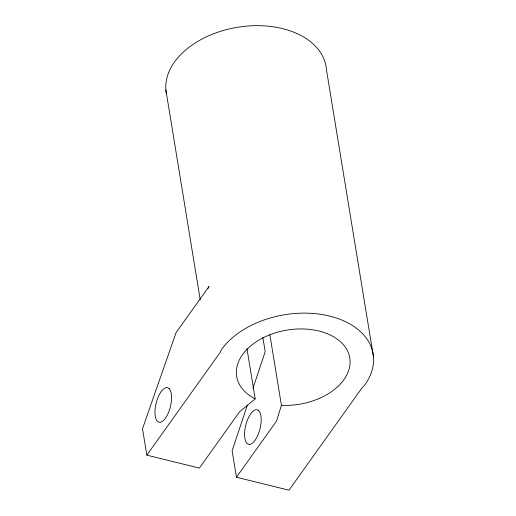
<?xml version="1.0" encoding="UTF-8"?>
<svg xmlns="http://www.w3.org/2000/svg" width="516" height="516" viewBox="0 0 516 516"><rect width="100%" height="100%" fill="white"/><g stroke="black" fill="none" stroke-linecap="round" stroke-linejoin="round"><path stroke-width="0.77" d="M281.42 405.305L276.544 421.075L236.457 477.242L288.979 490.2L362.058 387.819L364.864 384.839A80.993 53.135 -9.3 0 0 329.672 316.095A80.993 53.135 -9.3 0 0 221.57 349.493L219.919 352.757L146.841 455.144L199.37 468.096L239.456 411.929L255.181 398.836A57.302 37.591 -9.3 0 1 266.488 336.2A57.302 37.591 -9.3 0 1 349.532 356.685A57.302 37.591 -9.3 0 1 281.42 405.305L269.862 334.703M247.383 405.06L232.123 450.797L236.457 477.242M252.975 388.29L265.185 351.706L262.857 337.47M207.987 288.534L209.057 286.425L176.066 332.639L142.513 428.693L146.841 455.144M373.487 356.937L326.415 69.473A80.993 53.135 -9.3 0 0 238.985 27.045A80.993 53.135 -9.3 0 0 166.384 93.757M246.996 348.861L255.181 398.836M165.868 89.945L200.253 299.931M258.735 410.684L257.013 409.723A17.815 7.34 -76.1 0 0 246.274 423.359A17.815 7.34 -76.1 0 0 247.022 443.412L248.744 444.373A17.815 7.34 -76.1 0 0 259.483 430.737A17.815 7.34 -76.1 0 0 258.735 410.684M169.125 388.58L167.397 387.619A17.815 7.34 -76.1 0 0 156.664 401.261A17.815 7.34 -76.1 0 0 157.406 421.308L159.134 422.269A17.815 7.34 -76.1 0 0 169.867 408.633A17.815 7.34 -76.1 0 0 169.125 388.58"/></g></svg>
